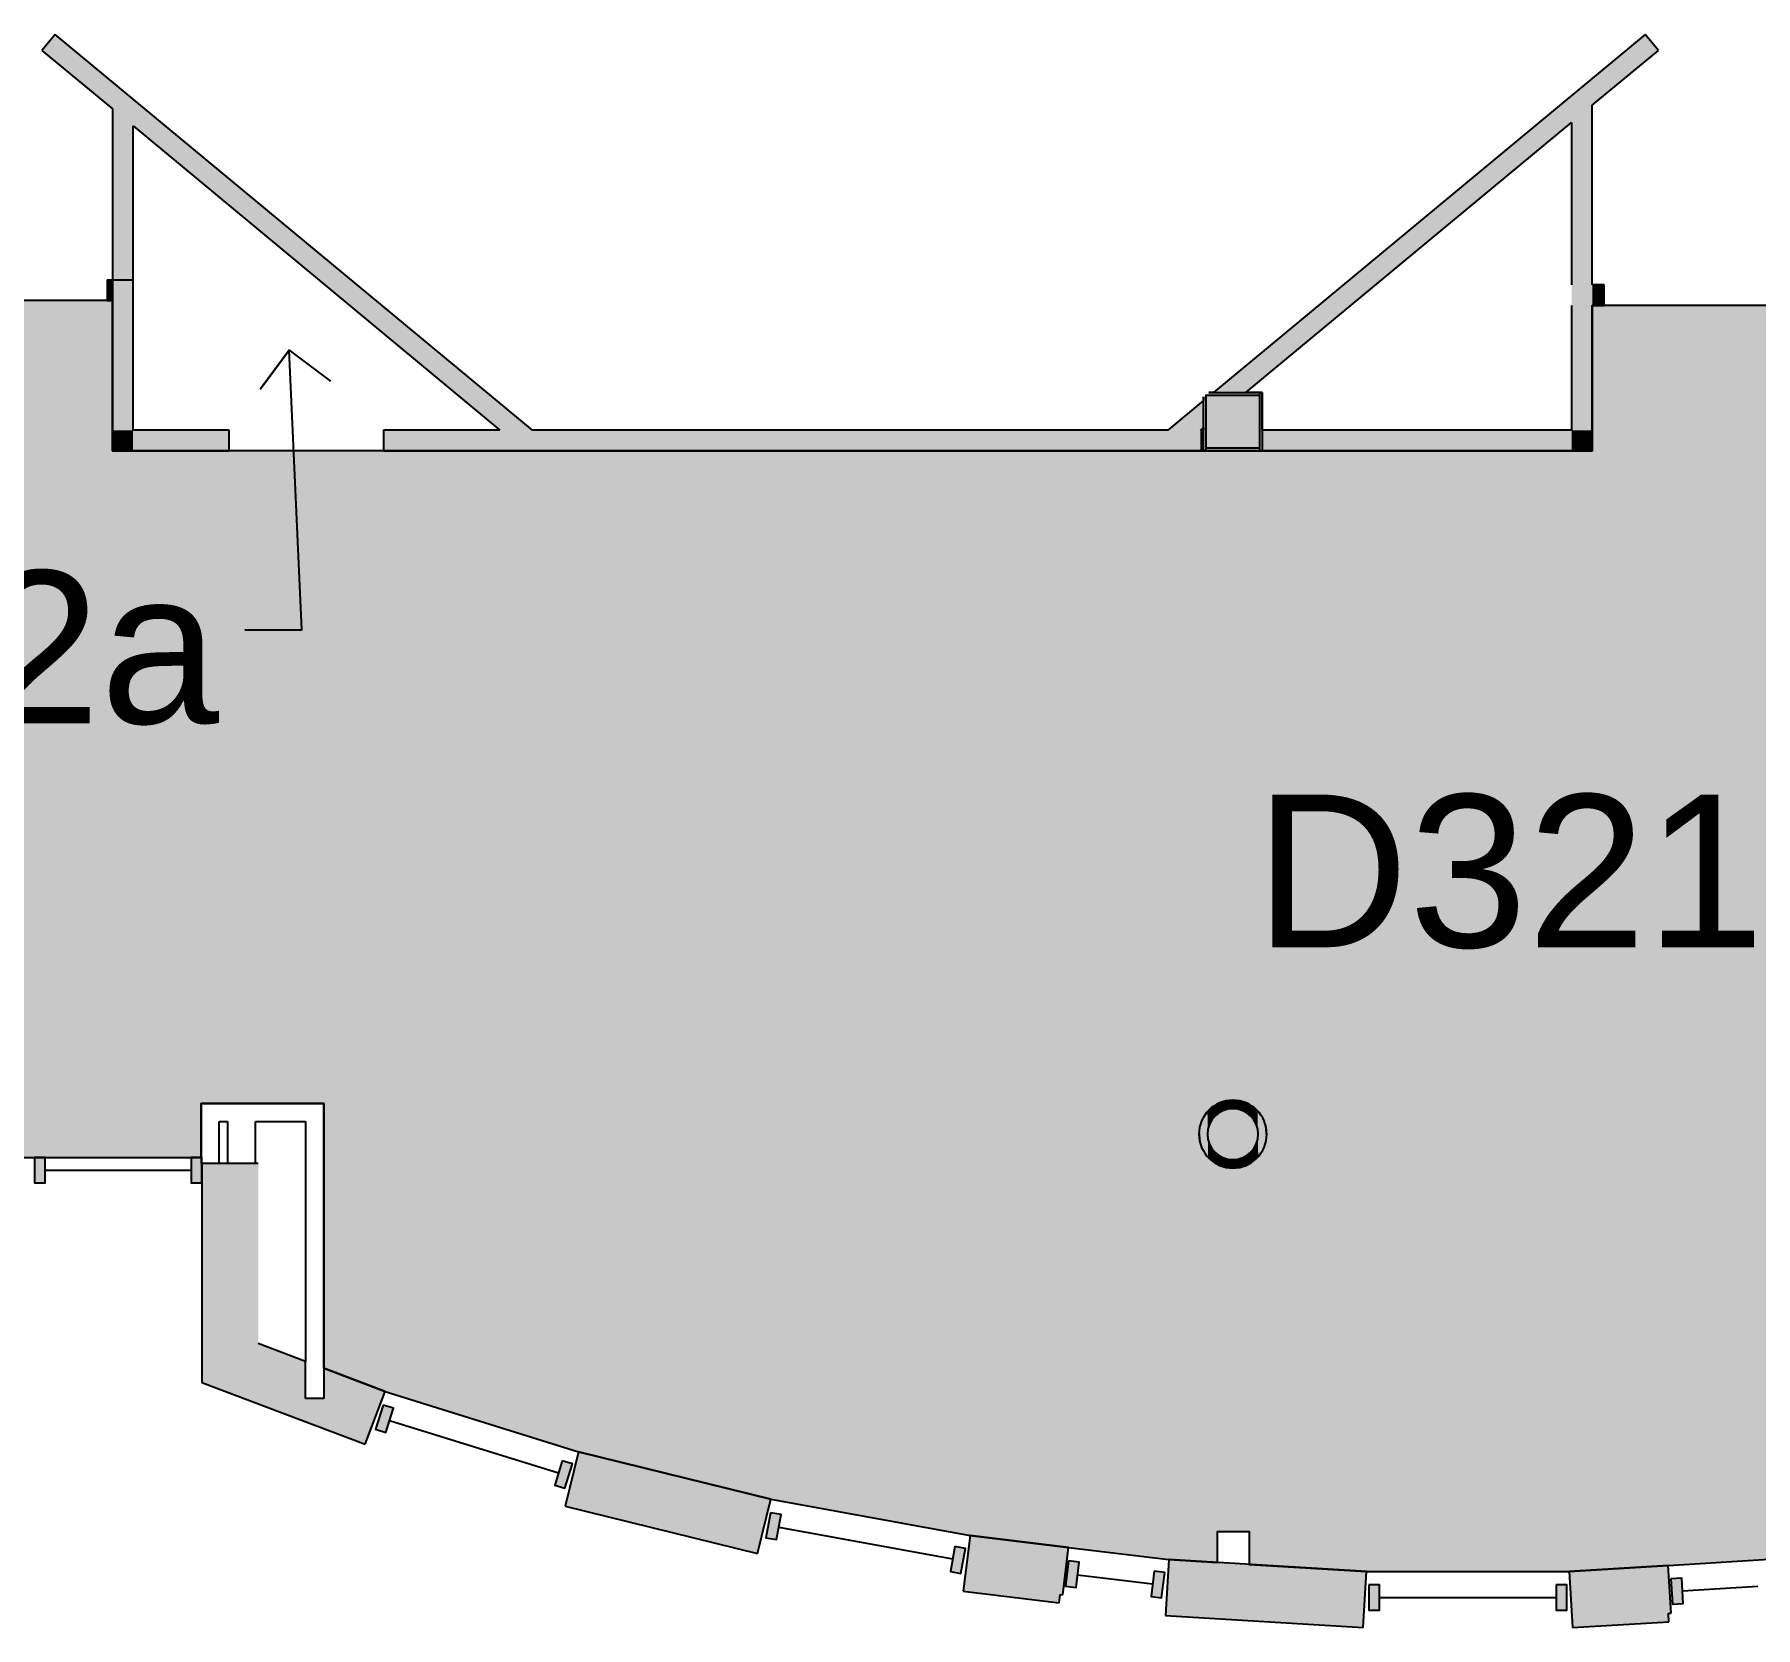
# Model space of a CAD drawing. Extents: x 2 to 4630, y -56 to 2885.
# Drawn here: x 3725.8 to 4131.6, y 572.1 to 947.8 of the extents above; entities that cross this region are included whole.
import ezdxf

# ---------------------------------------------------------------- set-up
doc = ezdxf.new("R2010")
doc.units = 0
doc.header["$LTSCALE"] = 0.004
for name, color, linetype in [('CORRIDOR_HATCH', 253, 'CONTINUOUS'), ('ROOM_NUMBER', 7, 'CONTINUOUS'), ('S-COLS', 7, 'CONTINUOUS'), ('SOLID', 7, 'CONTINUOUS'), ('TEXT', 7, 'CONTINUOUS'), ('WALL', 7, 'CONTINUOUS')]:
    doc.layers.add(name, color=color, linetype=linetype)
doc.styles.add('STYLE1', font='arial.ttf')
doc.styles.add('STYLE3', font='arial.ttf')

# ---------------------------------------------------------------- blocks, each defined once
blk = doc.blocks.new('*U262')
at = {"layer": 'SOLID'}
for points in [[(4015.26, 849.61), (4015.26, 854.5), (4088.25, 849.61)], [(4088.25, 849.61), (4015.26, 854.5), (4088.25, 854.5)], [(4088.25, 849.61), (4088.25, 854.5), (4093.13, 849.61)], [(4093.13, 849.61), (4088.25, 854.5), (4093.13, 854.5)]]:
    blk.add_solid(points, dxfattribs=at)
blk = doc.blocks.new('*U263')
at = {"layer": 'SOLID'}
for points in [[(3808.11, 849.61), (3808.11, 854.5), (3835.55, 849.61)], [(3835.55, 849.61), (3808.11, 854.5), (3835.55, 854.5)], [(3835.55, 849.61), (3835.55, 854.5), (3843.2, 849.61)], [(3843.2, 849.61), (3835.55, 854.5), (3843.2, 854.5)], [(3843.2, 849.61), (3843.2, 854.5), (3993.07, 849.61)], [(3993.07, 849.61), (3843.2, 854.5), (3993.07, 854.5)], [(3993.07, 849.61), (3993.07, 854.5), (4000.72, 849.61)], [(4000.72, 849.61), (3993.07, 854.5), (4000.72, 854.5)], [(4000.72, 849.61), (4000.72, 854.5), (4001.48, 849.61)], [(4001.48, 849.61), (4000.72, 854.5), (4001.48, 854.5)]]:
    blk.add_solid(points, dxfattribs=at)
blk = doc.blocks.new('*U264')
at = {"layer": 'SOLID'}
for points in [[(3744.14, 849.61), (3744.14, 854.5), (3749.02, 849.61)], [(3749.02, 849.61), (3744.14, 854.5), (3749.02, 854.5)], [(3749.02, 849.61), (3749.02, 854.5), (3771.66, 849.61)], [(3771.66, 849.61), (3749.02, 854.5), (3771.66, 854.5)]]:
    blk.add_solid(points, dxfattribs=at)
blk = doc.blocks.new('*U267')
at = {"layer": 'SOLID'}
for points in [[(4000.72, 854.5), (3993.07, 854.5), (4000.72, 860.84)], [(4001.48, 855.13), (4000.72, 860.84), (4001.48, 861.47)], [(4000.72, 854.5), (4000.72, 860.84), (4001.48, 855.13)]]:
    blk.add_solid(points, dxfattribs=at)
blk = doc.blocks.new('*U268')
at = {"layer": 'SOLID'}
for points in [[(4105.62, 941.49), (4093.13, 937.47), (4105.62, 947.83)], [(4105.62, 941.49), (4105.62, 947.83), (4108.73, 944.07)], [(4093.13, 931.13), (4093.13, 937.47), (4105.62, 941.49)], [(4093.13, 931.13), (4088.25, 933.42), (4093.13, 937.47)], [(4088.25, 927.08), (4011.45, 869.74), (4088.25, 933.42)], [(4088.25, 927.08), (4088.25, 933.42), (4093.13, 931.13)], [(4011.45, 863.39), (4011.45, 869.74), (4088.25, 927.08)], [(4011.45, 863.39), (4003.8, 863.39), (4011.45, 869.74)]]:
    blk.add_solid(points, dxfattribs=at)
blk = doc.blocks.new('*U269')
at = {"layer": 'SOLID'}
for points in [[(4093.13, 854.5), (4088.25, 927.08), (4093.13, 931.13)], [(4088.25, 854.5), (4088.25, 927.08), (4093.13, 854.5)]]:
    blk.add_solid(points, dxfattribs=at)
blk = doc.blocks.new('*U271')
at = {"layer": 'SOLID'}
for points in [[(4093.13, 883.87), (4093.13, 888.75), (4095.93, 883.87)], [(4095.93, 883.87), (4093.13, 888.75), (4095.93, 888.75)]]:
    blk.add_solid(points, dxfattribs=at)
blk = doc.blocks.new('*U272')
at = {"layer": 'SOLID'}
for points in [[(3730.65, 941.49), (3727.54, 944.07), (3730.65, 947.83)], [(3730.65, 941.49), (3730.65, 947.83), (3744.14, 930.31)], [(3744.14, 930.31), (3730.65, 947.83), (3744.14, 936.65)], [(3744.14, 930.31), (3744.14, 936.65), (3749.02, 926.26)], [(3749.02, 926.26), (3744.14, 936.65), (3749.02, 932.6)], [(3749.02, 926.26), (3749.02, 932.6), (3835.55, 854.5)], [(3835.55, 854.5), (3749.02, 932.6), (3835.55, 860.84)], [(3835.55, 854.5), (3835.55, 860.84), (3843.2, 854.5)]]:
    blk.add_solid(points, dxfattribs=at)
blk = doc.blocks.new('*U273')
at = {"layer": 'SOLID'}
for points in [[(3744.14, 885.05), (3744.14, 889.93), (3744.42, 885.05)], [(3744.42, 885.05), (3744.14, 889.93), (3744.42, 889.93)], [(3744.42, 854.5), (3744.42, 889.93), (3749.02, 854.5)], [(3749.02, 854.5), (3744.42, 889.93), (3749.02, 889.93)], [(3744.14, 854.5), (3744.14, 884.53), (3744.42, 854.5)], [(3744.42, 854.5), (3744.14, 884.53), (3744.42, 884.53)]]:
    blk.add_solid(points, dxfattribs=at)
blk = doc.blocks.new('*U274')
at = {"layer": 'SOLID'}
for points in [[(3744.14, 884.98), (3744.14, 885.05), (3744.36, 884.98)], [(3744.36, 884.98), (3744.14, 885.05), (3744.36, 885.05)], [(3744.36, 884.53), (3744.36, 885.05), (3744.42, 884.53)], [(3744.42, 884.53), (3744.36, 885.05), (3744.42, 885.05)], [(3744.14, 884.53), (3744.14, 884.6), (3744.36, 884.53)], [(3744.36, 884.53), (3744.14, 884.6), (3744.36, 884.6)]]:
    blk.add_solid(points, dxfattribs=at)
blk = doc.blocks.new('*U275')
at = {"layer": 'SOLID'}
for points in [[(3744.14, 884.6), (3744.14, 884.98), (3744.36, 884.6)], [(3744.36, 884.6), (3744.14, 884.98), (3744.36, 884.98)]]:
    blk.add_solid(points, dxfattribs=at)
blk = doc.blocks.new('*U276')
at = {"layer": 'SOLID'}
for points in [[(3742.96, 885.05), (3742.96, 889.93), (3744.14, 885.05)], [(3744.14, 885.05), (3742.96, 889.93), (3744.14, 889.93)]]:
    blk.add_solid(points, dxfattribs=at)
blk = doc.blocks.new('COLUMN_-_ARCHITECTURAL_-_4')
at = {"layer": 'S-COLS'}
for p, q in [((-175, -144), (-175, 175)), ((-175, 175), (175, 175)), ((-175, 159), (175, 159)), ((-159, -159), (-159, 159)), ((159, 159), (159, -159)), ((175, 175), (175, -175)), ((175, -159), (-163, -159)), ((175, -175), (-150, -175))]:
    blk.add_line(p, q, dxfattribs=at)
blk = doc.blocks.new('*U349')
at = {"layer": 'SOLID'}
for points in [[(4002.69, 849.61), (4001.48, 862.39), (4002.69, 863.39)], [(4001.48, 849.61), (4001.48, 862.39), (4002.69, 849.61)], [(4002.69, 849.61), (4002.69, 863.39), (4003.8, 849.61)], [(4003.8, 849.61), (4002.69, 863.39), (4003.8, 863.39)], [(4003.8, 849.61), (4003.8, 863.39), (4011.45, 849.61)], [(4011.45, 849.61), (4003.8, 863.39), (4011.45, 863.39)], [(4011.45, 849.61), (4011.45, 863.39), (4015.26, 849.61)], [(4015.26, 849.61), (4011.45, 863.39), (4015.26, 863.39)]]:
    blk.add_solid(points, dxfattribs=at)
blk = doc.blocks.new('*U376')
at = {"layer": 'SOLID'}
for points in [[(3744.14, 890.44), (3744.14, 930.31), (3744.42, 890.44)], [(3744.42, 890.44), (3744.14, 930.31), (3744.42, 930.07)], [(3744.42, 889.93), (3744.42, 930.07), (3749.02, 889.93)], [(3749.02, 889.93), (3744.42, 930.07), (3749.02, 926.26)]]:
    blk.add_solid(points, dxfattribs=at)
blk = doc.blocks.new('*U377')
at = {"layer": 'SOLID'}
for points in [[(3744.14, 890.38), (3744.14, 890.44), (3744.36, 890.38)], [(3744.36, 890.38), (3744.14, 890.44), (3744.36, 890.44)], [(3744.14, 889.93), (3744.14, 889.99), (3744.36, 889.93)], [(3744.36, 889.93), (3744.14, 889.99), (3744.36, 889.99)], [(3744.36, 889.93), (3744.36, 890.44), (3744.42, 889.93)], [(3744.42, 889.93), (3744.36, 890.44), (3744.42, 890.44)]]:
    blk.add_solid(points, dxfattribs=at)
blk = doc.blocks.new('*U378')
at = {"layer": 'SOLID'}
for points in [[(3744.14, 889.99), (3744.14, 890.38), (3744.36, 889.99)], [(3744.36, 889.99), (3744.14, 890.38), (3744.36, 890.38)]]:
    blk.add_solid(points, dxfattribs=at)
blk = doc.blocks.new('*U417')
at = {"layer": 'SOLID'}
for points in [[(4002.72, 690.43), (4002.49, 693.88), (4002.72, 694.16)], [(4002.83, 690.8), (4002.72, 694.16), (4002.83, 694.25)], [(4002.72, 690.43), (4002.72, 694.16), (4002.83, 690.8)], [(4003.38, 691.84), (4002.83, 694.25), (4003.38, 694.71)], [(4002.83, 690.8), (4002.83, 694.25), (4003.38, 691.84)], [(4003.93, 692.5), (4003.38, 694.71), (4003.93, 695.16)], [(4003.38, 691.84), (4003.38, 694.71), (4003.93, 692.5)], [(4004.13, 692.75), (4003.93, 695.16), (4004.13, 695.26)], [(4003.93, 692.5), (4003.93, 695.16), (4004.13, 692.75)], [(4005.04, 693.49), (4004.13, 695.26), (4005.04, 695.75)], [(4004.13, 692.75), (4004.13, 695.26), (4005.04, 693.49)], [(4005.31, 693.64), (4005.04, 695.75), (4005.31, 695.89)], [(4005.04, 693.49), (4005.04, 695.75), (4005.31, 693.64)], [(4006.08, 694.05), (4005.31, 695.89), (4006.08, 696.13)], [(4005.31, 693.64), (4005.31, 695.89), (4006.08, 694.05)], [(4006.81, 694.27), (4006.08, 696.13), (4006.81, 696.35)], [(4006.08, 694.05), (4006.08, 696.13), (4006.81, 694.27)], [(4007.2, 694.39), (4006.81, 696.35), (4007.2, 696.39)], [(4006.81, 694.27), (4006.81, 696.35), (4007.2, 694.39)], [(4008.37, 694.5), (4007.2, 696.39), (4008.37, 696.5)], [(4007.2, 694.39), (4007.2, 696.39), (4008.37, 694.5)], [(4000.53, 686.94), (4000.37, 688.5), (4000.53, 690.06)], [(4000.98, 685.44), (4000.53, 690.06), (4000.98, 691.56)], [(4000.53, 686.94), (4000.53, 690.06), (4000.98, 685.44)], [(4001.72, 684.06), (4000.98, 691.56), (4001.72, 692.95)], [(4000.98, 685.44), (4000.98, 691.56), (4001.72, 684.06)], [(4002.37, 683.26), (4001.72, 692.95), (4002.37, 693.74)], [(4001.72, 684.06), (4001.72, 692.95), (4002.37, 683.26)], [(4002.49, 689.67), (4002.37, 693.74), (4002.49, 693.88)], [(4002.37, 688.5), (4002.37, 693.74), (4002.49, 689.67)], [(4002.49, 689.67), (4002.49, 693.88), (4002.72, 690.43)], [(4002.37, 683.26), (4002.37, 688.5), (4002.49, 683.12)], [(4002.49, 683.12), (4002.37, 688.5), (4002.49, 687.33)], [(4002.49, 683.12), (4002.49, 687.33), (4002.72, 682.85)], [(4002.72, 682.85), (4002.49, 687.33), (4002.72, 686.58)], [(4002.72, 682.85), (4002.72, 686.58), (4002.83, 682.75)], [(4002.83, 682.75), (4002.72, 686.58), (4002.83, 686.21)], [(4002.83, 682.75), (4002.83, 686.21), (4003.38, 682.3)], [(4003.38, 682.3), (4002.83, 686.21), (4003.38, 685.17)], [(4003.38, 682.3), (4003.38, 685.17), (4003.93, 681.85)], [(4003.93, 681.85), (4003.38, 685.17), (4003.93, 684.51)], [(4003.93, 681.85), (4003.93, 684.51), (4004.13, 681.74)], [(4004.13, 681.74), (4003.93, 684.51), (4004.13, 684.26)], [(4004.13, 681.74), (4004.13, 684.26), (4005.04, 681.26)], [(4005.04, 681.26), (4004.13, 684.26), (4005.04, 683.51)], [(4005.04, 681.26), (4005.04, 683.51), (4005.31, 681.11)], [(4005.31, 681.11), (4005.04, 683.51), (4005.31, 683.37)], [(4005.31, 681.11), (4005.31, 683.37), (4006.08, 680.88)], [(4006.08, 680.88), (4005.31, 683.37), (4006.08, 682.96)], [(4006.08, 680.88), (4006.08, 682.96), (4006.81, 680.66)], [(4006.81, 680.66), (4006.08, 682.96), (4006.81, 682.74)], [(4006.81, 680.66), (4006.81, 682.74), (4007.2, 680.62)], [(4007.2, 680.62), (4006.81, 682.74), (4007.2, 682.62)], [(4007.2, 680.62), (4007.2, 682.62), (4008.37, 680.5)], [(4008.37, 680.5), (4007.2, 682.62), (4008.37, 682.5)]]:
    blk.add_solid(points, dxfattribs=at)
blk = doc.blocks.new('*U418')
at = {"layer": 'SOLID'}
for points in [[(4008.37, 694.5), (4008.37, 696.5), (4009.54, 694.39)], [(4009.54, 694.39), (4008.37, 696.5), (4009.54, 696.39)], [(4009.54, 694.39), (4009.54, 696.39), (4009.93, 694.27)], [(4009.93, 694.27), (4009.54, 696.39), (4009.93, 696.35)], [(4009.93, 694.27), (4009.93, 696.35), (4010.67, 694.05)], [(4010.67, 694.05), (4009.93, 696.35), (4010.67, 696.13)], [(4010.67, 694.05), (4010.67, 696.13), (4011.43, 693.64)], [(4011.43, 693.64), (4010.67, 696.13), (4011.43, 695.89)], [(4011.43, 693.64), (4011.43, 695.89), (4011.71, 693.49)], [(4011.71, 693.49), (4011.43, 695.89), (4011.71, 695.75)], [(4011.71, 693.49), (4011.71, 695.75), (4012.61, 692.75)], [(4012.61, 692.75), (4011.71, 695.75), (4012.61, 695.26)], [(4012.61, 692.75), (4012.61, 695.26), (4012.82, 692.5)], [(4012.82, 692.5), (4012.61, 695.26), (4012.82, 695.16)], [(4012.82, 692.5), (4012.82, 695.16), (4013.36, 691.84)], [(4013.36, 691.84), (4012.82, 695.16), (4013.36, 694.71)], [(4013.36, 691.84), (4013.36, 694.71), (4013.92, 690.8)], [(4013.92, 690.8), (4013.36, 694.71), (4013.92, 694.25)], [(4013.92, 690.8), (4013.92, 694.25), (4014.03, 690.43)], [(4014.03, 690.43), (4013.92, 694.25), (4014.03, 694.16)], [(4014.03, 690.43), (4014.03, 694.16), (4014.26, 689.67)], [(4014.26, 689.67), (4014.03, 694.16), (4014.26, 693.88)], [(4014.26, 689.67), (4014.26, 693.88), (4014.37, 688.5)], [(4014.37, 688.5), (4014.26, 693.88), (4014.37, 693.74)], [(4014.37, 683.26), (4014.37, 693.74), (4015.02, 684.06)], [(4015.02, 684.06), (4014.37, 693.74), (4015.02, 692.95)], [(4015.02, 684.06), (4015.02, 692.95), (4015.76, 685.44)], [(4015.76, 685.44), (4015.02, 692.95), (4015.76, 691.56)], [(4015.76, 685.44), (4015.76, 691.56), (4016.22, 686.94)], [(4016.22, 686.94), (4015.76, 691.56), (4016.22, 690.06)], [(4016.22, 686.94), (4016.22, 690.06), (4016.37, 688.5)], [(4013.92, 682.75), (4013.36, 685.17), (4013.92, 686.21)], [(4014.03, 682.85), (4013.92, 686.21), (4014.03, 686.58)], [(4013.92, 682.75), (4013.92, 686.21), (4014.03, 682.85)], [(4014.26, 683.12), (4014.03, 686.58), (4014.26, 687.33)], [(4014.03, 682.85), (4014.03, 686.58), (4014.26, 683.12)], [(4014.37, 683.26), (4014.26, 687.33), (4014.37, 688.5)], [(4014.26, 683.12), (4014.26, 687.33), (4014.37, 683.26)], [(4009.54, 680.62), (4008.37, 682.5), (4009.54, 682.62)], [(4008.37, 680.5), (4008.37, 682.5), (4009.54, 680.62)], [(4009.93, 680.66), (4009.54, 682.62), (4009.93, 682.74)], [(4009.54, 680.62), (4009.54, 682.62), (4009.93, 680.66)], [(4010.67, 680.88), (4009.93, 682.74), (4010.67, 682.96)], [(4009.93, 680.66), (4009.93, 682.74), (4010.67, 680.88)], [(4011.43, 681.11), (4010.67, 682.96), (4011.43, 683.37)], [(4010.67, 680.88), (4010.67, 682.96), (4011.43, 681.11)], [(4011.71, 681.26), (4011.43, 683.37), (4011.71, 683.51)], [(4011.43, 681.11), (4011.43, 683.37), (4011.71, 681.26)], [(4012.61, 681.74), (4011.71, 683.51), (4012.61, 684.26)], [(4011.71, 681.26), (4011.71, 683.51), (4012.61, 681.74)], [(4012.82, 681.85), (4012.61, 684.26), (4012.82, 684.51)], [(4012.61, 681.74), (4012.61, 684.26), (4012.82, 681.85)], [(4013.36, 682.3), (4012.82, 684.51), (4013.36, 685.17)], [(4012.82, 681.85), (4012.82, 684.51), (4013.36, 682.3)], [(4013.36, 682.3), (4013.36, 685.17), (4013.92, 682.75)]]:
    blk.add_solid(points, dxfattribs=at)
blk = doc.blocks.new('*U421')
at = {"layer": 'SOLID'}
for points in [[(3765.28, 629.97), (3765.28, 681.54), (3769.3, 628.45)], [(3769.3, 628.45), (3765.28, 681.54), (3769.3, 681.54)], [(3769.3, 628.45), (3769.3, 681.54), (3771.3, 627.69)], [(3771.3, 627.69), (3769.3, 681.54), (3771.3, 681.54)], [(3771.3, 627.69), (3771.3, 681.54), (3777.91, 625.19)], [(3777.91, 625.19), (3771.3, 681.54), (3777.91, 681.54)], [(3777.91, 625.19), (3777.91, 681.54), (3778.54, 624.95)], [(3778.54, 624.95), (3777.91, 681.54), (3778.54, 681.54)]]:
    blk.add_solid(points, dxfattribs=at)
blk = doc.blocks.new('*U422')
at = {"layer": 'SOLID'}
for points in [[(4088.47, 572.14), (4087.67, 585.38), (4088.47, 585.42)], [(4111.02, 573.5), (4088.47, 585.42), (4111.02, 586.79)], [(4088.47, 572.14), (4088.47, 585.42), (4111.02, 573.5)], [(4111.02, 573.5), (4111.02, 586.79), (4111.07, 573.5)], [(4111.07, 573.5), (4111.02, 586.79), (4111.07, 585.9)], [(4111.07, 575.52), (4111.07, 585.9), (4111.19, 575.52)], [(4111.19, 575.52), (4111.07, 585.9), (4111.19, 583.9)], [(4111.19, 575.52), (4111.19, 583.9), (4111.7, 575.55)], [(4111.07, 573.5), (4111.07, 575.52), (4111.19, 573.51)]]:
    blk.add_solid(points, dxfattribs=at)
blk = doc.blocks.new('*U423')
at = {"layer": 'SOLID'}
for points in [[(3993.28, 574.91), (3992.48, 574.96), (3993.28, 588.19)], [(3993.28, 574.91), (3993.28, 588.19), (4039.12, 572.14)], [(4039.12, 572.14), (3993.28, 588.19), (4039.12, 585.42)], [(4039.12, 572.14), (4039.12, 585.42), (4039.92, 585.38)]]:
    blk.add_solid(points, dxfattribs=at)
blk = doc.blocks.new('*U425')
at = {"layer": 'SOLID'}
for points in [[(3946.4, 580.5), (3944.8, 580.7), (3946.4, 593.86)], [(3946.4, 580.5), (3946.4, 593.86), (3967.39, 577.96)], [(3967.39, 577.96), (3946.4, 593.86), (3967.39, 591.32)], [(3967.39, 577.96), (3967.39, 591.32), (3967.63, 579.95)], [(3967.63, 579.95), (3967.39, 591.32), (3967.63, 591.29)], [(3967.63, 579.95), (3967.63, 591.29), (3968.25, 579.88)], [(3968.25, 579.88), (3967.63, 591.29), (3968.25, 591.21)], [(3968.25, 579.88), (3968.25, 591.21), (3969.6, 591.05)]]:
    blk.add_solid(points, dxfattribs=at)
blk = doc.blocks.new('*U430')
at = {"layer": 'SOLID'}
for points in [[(3854.06, 599.96), (3850.9, 600.74), (3854.06, 613.61)], [(3854.06, 599.96), (3854.06, 613.61), (3896.27, 589.57)], [(3896.27, 589.57), (3854.06, 613.61), (3896.27, 603.23)], [(3896.27, 589.57), (3896.27, 603.23), (3899.44, 602.45)]]:
    blk.add_solid(points, dxfattribs=at)
blk = doc.blocks.new('*U431')
at = {"layer": 'SOLID'}
for points in [[(3778.54, 624.95), (3778.54, 639.13), (3789.73, 620.71)], [(3789.73, 620.71), (3778.54, 639.13), (3789.73, 634.89)], [(3793.98, 619.1), (3793.98, 633.28), (3803.79, 615.39)], [(3803.79, 615.39), (3793.98, 633.28), (3803.79, 629.57)], [(3803.79, 615.39), (3803.79, 629.57), (3808.48, 627.79)], [(3789.73, 620.71), (3789.73, 626.19), (3793.98, 619.1)], [(3793.98, 619.1), (3789.73, 626.19), (3793.98, 626.19)]]:
    blk.add_solid(points, dxfattribs=at)
blk = doc.blocks.new('*U479')
at = {"layer": 'SOLID'}
for points in [[(3725.77, 677), (3725.77, 682.99), (3725.77, 682.99)], [(3725.77, 677), (3725.77, 682.99), (3728.29, 677)], [(3728.29, 677), (3725.77, 682.99), (3728.29, 682.99)]]:
    blk.add_solid(points, dxfattribs=at)
blk = doc.blocks.new('*U480')
at = {"layer": 'SOLID'}
for points in [[(3762.76, 677), (3762.76, 682.99), (3762.76, 682.99)], [(3762.76, 677), (3762.76, 682.99), (3765.28, 677)], [(3765.28, 677), (3762.76, 682.99), (3765.28, 682.99)]]:
    blk.add_solid(points, dxfattribs=at)
blk = doc.blocks.new('*U493')
at = {"layer": 'SOLID'}
for points in [[(3850.23, 605.21), (3848.45, 605.76), (3850.23, 611.47)], [(3850.23, 605.21), (3850.23, 611.47), (3850.86, 605.01)], [(3850.86, 605.01), (3850.23, 611.47), (3850.86, 611.28)], [(3850.86, 605.01), (3850.86, 611.28), (3852.63, 610.72)]]:
    blk.add_solid(points, dxfattribs=at)
blk = doc.blocks.new('*U494')
at = {"layer": 'SOLID'}
for points in [[(3808.01, 618.34), (3806.23, 618.89), (3808.01, 624.6)], [(3808.01, 618.34), (3808.01, 624.6), (3808.64, 618.14)], [(3808.64, 618.14), (3808.01, 624.6), (3808.64, 624.41)], [(3808.64, 618.14), (3808.64, 624.41), (3810.42, 623.86)]]:
    blk.add_solid(points, dxfattribs=at)
blk = doc.blocks.new('*U495')
at = {"layer": 'SOLID'}
for points in [[(3942.84, 585.19), (3941.77, 585.39), (3942.84, 591.27)], [(3942.84, 585.19), (3942.84, 591.27), (3944.24, 584.93)], [(3944.24, 584.93), (3942.84, 591.27), (3944.24, 591.02)], [(3944.24, 584.93), (3944.24, 591.02), (3945.32, 590.82)]]:
    blk.add_solid(points, dxfattribs=at)
blk = doc.blocks.new('*U496')
at = {"layer": 'SOLID'}
for points in [[(3899.35, 593.15), (3898.27, 593.34), (3899.35, 599.23)], [(3899.35, 593.15), (3899.35, 599.23), (3900.75, 592.89)], [(3900.75, 592.89), (3899.35, 599.23), (3900.75, 598.97)], [(3900.75, 592.89), (3900.75, 598.97), (3901.83, 598.78)]]:
    blk.add_solid(points, dxfattribs=at)
blk = doc.blocks.new('*U497')
at = {"layer": 'SOLID'}
for points in [[(4112.05, 577.68), (4111.69, 583.65), (4112.05, 583.67)], [(4114.21, 577.81), (4112.05, 583.67), (4114.21, 583.8)], [(4112.05, 577.68), (4112.05, 583.67), (4114.21, 577.81)], [(4114.21, 577.81), (4114.21, 583.8), (4114.57, 577.83)]]:
    blk.add_solid(points, dxfattribs=at)
blk = doc.blocks.new('*U499')
at = {"layer": 'SOLID'}
for points in [[(3969.61, 581.83), (3968.89, 581.91), (3969.61, 587.85)], [(3969.61, 581.83), (3969.61, 587.85), (3971.39, 581.61)], [(3971.39, 581.61), (3969.61, 587.85), (3971.39, 587.64)], [(3971.39, 581.61), (3971.39, 587.64), (3972.11, 587.55)]]:
    blk.add_solid(points, dxfattribs=at)
blk = doc.blocks.new('*U500')
at = {"layer": 'SOLID'}
for points in [[(3989.8, 579.38), (3989.08, 579.47), (3989.8, 585.41)], [(3989.8, 579.38), (3989.8, 585.41), (3991.58, 579.16)], [(3991.58, 579.16), (3989.8, 585.41), (3991.58, 585.19)], [(3991.58, 579.16), (3991.58, 585.19), (3992.3, 585.1)]]:
    blk.add_solid(points, dxfattribs=at)
blk = doc.blocks.new('*U501')
at = {"layer": 'SOLID'}
for points in [[(4040.43, 576.21), (4040.43, 582.19), (4040.43, 582.19)], [(4040.43, 576.21), (4040.43, 582.19), (4042.95, 576.21)], [(4042.95, 576.21), (4040.43, 582.19), (4042.95, 582.19)]]:
    blk.add_solid(points, dxfattribs=at)
blk = doc.blocks.new('*U502')
at = {"layer": 'SOLID'}
for points in [[(4084.64, 576.21), (4084.64, 582.19), (4084.64, 582.19)], [(4084.64, 576.21), (4084.64, 582.19), (4087.16, 576.21)], [(4087.16, 576.21), (4084.64, 582.19), (4087.16, 582.19)]]:
    blk.add_solid(points, dxfattribs=at)
blk = doc.blocks.new('*U547')
at = {"layer": 'CORRIDOR_HATCH'}
for points in [[(3692.06, 682.99), (3692.06, 885.05), (3744.14, 682.99)], [(3744.14, 682.99), (3692.06, 885.05), (3744.14, 885.05)], [(4093.13, 585.71), (4093.13, 883.87), (4111.02, 586.79)], [(4111.02, 586.79), (4093.13, 883.87), (4111.02, 883.87)], [(4111.02, 586.79), (4111.02, 883.87), (4111.11, 586.79)], [(4111.11, 586.79), (4111.02, 883.87), (4111.11, 883.87)], [(4111.11, 586.79), (4111.11, 883.87), (4134.81, 588.24)], [(4134.81, 588.24), (4111.11, 883.87), (4134.81, 883.87)], [(3744.14, 682.99), (3744.14, 849.61), (3765.05, 682.99)], [(3765.05, 682.99), (3744.14, 849.61), (3765.05, 849.61)], [(3765.05, 695.76), (3765.05, 849.61), (3769.93, 695.76)], [(3769.93, 695.76), (3765.05, 849.61), (3769.93, 849.61)], [(3769.93, 695.76), (3769.93, 849.61), (3793.98, 695.76)], [(3793.98, 695.76), (3769.93, 849.61), (3793.98, 849.61)], [(3793.98, 633.28), (3793.98, 849.61), (3808.48, 627.79)], [(3808.48, 627.79), (3793.98, 849.61), (3808.48, 849.61)], [(3808.48, 627.79), (3808.48, 849.61), (3854.06, 613.61)], [(3854.06, 613.61), (3808.48, 849.61), (3854.06, 849.61)], [(3854.06, 613.61), (3854.06, 849.61), (3872.29, 609.13)], [(3872.29, 609.13), (3854.06, 849.61), (3872.29, 849.61)], [(3872.29, 609.13), (3872.29, 849.61), (3899.44, 602.45)], [(3899.44, 602.45), (3872.29, 849.61), (3899.44, 849.61)], [(3899.44, 602.45), (3899.44, 849.61), (3946.4, 593.86)], [(3946.4, 593.86), (3899.44, 849.61), (3946.4, 849.61)], [(3946.4, 593.86), (3946.4, 849.61), (3969.6, 591.05)], [(3969.6, 591.05), (3946.4, 849.61), (3969.6, 849.61)], [(3969.6, 591.05), (3969.6, 849.61), (3993.28, 588.19)], [(3993.28, 588.19), (3969.6, 849.61), (3993.28, 849.61)], [(3993.28, 588.19), (3993.28, 849.61), (4004.79, 587.5)], [(4004.79, 587.5), (3993.28, 849.61), (4004.79, 849.61)], [(4004.79, 594.78), (4004.79, 849.61), (4004.98, 594.78)], [(4004.98, 594.78), (4004.79, 849.61), (4004.98, 849.61)], [(4004.98, 594.78), (4004.98, 849.61), (4011.83, 594.78)], [(4011.83, 594.78), (4004.98, 849.61), (4011.83, 849.61)], [(4011.83, 594.78), (4011.83, 849.61), (4012.21, 594.78)], [(4012.21, 594.78), (4011.83, 849.61), (4012.21, 849.61)], [(4012.21, 587.05), (4012.21, 849.61), (4039.92, 585.38)], [(4039.92, 585.38), (4012.21, 849.61), (4039.92, 849.61)], [(4039.92, 585.38), (4039.92, 849.61), (4087.67, 585.38)], [(4087.67, 585.38), (4039.92, 849.61), (4087.67, 849.61)], [(4087.67, 585.38), (4087.67, 849.61), (4093.13, 585.71)], [(4093.13, 585.71), (4087.67, 849.61), (4093.13, 849.61)]]:
    blk.add_solid(points, dxfattribs=at)

msp = doc.modelspace()

# ---------------------------------------------------------------- linework, layer by layer
at = {"layer": 'CORRIDOR_HATCH'}
for points in [[(4154.14, 883.87), (4093.13, 883.87), (4093.13, 849.61), (3744.14, 849.61), (3744.14, 885.05), (3682.78, 885.05)], [(3692.06, 682.99), (3765.05, 682.99), (3765.05, 695.76), (3793.98, 695.76), (3793.98, 633.28), (3808.48, 627.79), (3854.06, 613.61), (3899.44, 602.45), (3946.4, 593.86), (3969.6, 591.05), (3993.28, 588.19), (4004.79, 587.5), (4004.79, 594.78), (4012.21, 594.78), (4012.21, 587.05), (4039.92, 585.38), (4087.67, 585.38), (4111.02, 586.79), (4134.81, 588.24)]]:
    msp.add_lwpolyline(points, dxfattribs=at)
at = {"layer": 'ROOM_NUMBER'}
msp.add_lwpolyline([(3775.4, 807.46), (3788.82, 807.46), (3785.85, 873.39), (3779.07, 864.22), (3785.85, 873.39), (3795.6, 866.05)], dxfattribs=at)
at = {"layer": 'WALL'}
for p, q in [((3730.65, 947.83), (3727.54, 944.07)), ((3843.2, 854.5), (3730.65, 947.83)), ((4105.62, 947.83), (4003.8, 863.39)), ((4108.73, 944.07), (4105.62, 947.83)), ((3727.54, 944.07), (3744.14, 930.31)), ((4093.13, 931.13), (4108.73, 944.07)), ((3744.14, 930.31), (3744.14, 889.93)), ((4093.13, 888.75), (4093.13, 931.13)), ((3749.02, 926.26), (3835.55, 854.5)), ((3749.02, 854.5), (3749.02, 926.26)), ((4011.45, 863.39), (4088.25, 927.08)), ((4088.25, 927.08), (4088.25, 888.75)), ((3742.96, 889.93), (3742.96, 885.05)), ((3742.96, 889.93), (3749.02, 889.93)), ((3742.96, 885.05), (3744.14, 885.05)), ((3744.14, 885.05), (3744.14, 849.61)), ((4095.93, 888.75), (4093.13, 888.75)), ((4095.93, 883.87), (4095.93, 888.75)), ((4088.25, 883.87), (4088.25, 854.5)), ((4093.13, 849.61), (4093.13, 883.87)), ((4093.13, 883.87), (4095.93, 883.87)), ((4001.48, 861.47), (3993.07, 854.5)), ((4001.48, 862.39), (4001.48, 861.47)), ((4003.8, 863.39), (4002.69, 863.39)), ((4015.26, 863.39), (4011.45, 863.39)), ((4015.26, 854.5), (4015.26, 863.39)), ((3771.66, 854.5), (3749.02, 854.5)), ((3771.66, 849.61), (3771.66, 854.5)), ((3835.55, 854.5), (3808.11, 854.5)), ((3808.11, 854.5), (3808.11, 849.61)), ((3993.07, 854.5), (3843.2, 854.5)), ((4000.72, 854.5), (4001.48, 855.13)), ((4001.48, 854.5), (4000.72, 854.5)), ((4001.48, 855.13), (4001.48, 854.5)), ((4088.25, 854.5), (4015.26, 854.5)), ((3744.14, 849.61), (3771.66, 849.61)), ((3808.11, 849.61), (4001.48, 849.61)), ((4001.48, 849.61), (4015.26, 849.61)), ((4015.26, 849.61), (4093.13, 849.61)), ((3793.98, 695.76), (3765.05, 695.76)), ((3765.05, 695.76), (3765.05, 681.54)), ((3793.98, 633.28), (3793.98, 695.76)), ((3769.3, 691.5), (3771.3, 691.5)), ((3769.3, 681.54), (3769.3, 691.5)), ((3771.3, 691.5), (3771.3, 681.54)), ((3777.91, 691.5), (3789.73, 691.5)), ((3777.91, 681.54), (3777.91, 691.5)), ((3789.73, 691.5), (3789.73, 634.89)), ((3728.29, 680), (3762.76, 680)), ((3765.05, 681.54), (3765.28, 681.54)), ((3769.3, 681.54), (3765.28, 681.54)), ((3765.28, 681.54), (3765.28, 629.97)), ((3771.3, 681.54), (3769.3, 681.54)), ((3777.91, 681.54), (3771.3, 681.54)), ((3778.54, 681.54), (3777.91, 681.54)), ((3789.73, 634.89), (3778.54, 639.13)), ((3789.73, 626.19), (3789.73, 634.89)), ((3808.48, 627.79), (3793.98, 633.28)), ((3793.98, 633.28), (3793.98, 626.19)), ((3765.28, 629.97), (3803.79, 615.39)), ((3793.98, 626.19), (3789.73, 626.19)), ((3803.79, 615.39), (3808.48, 627.79)), ((3809.53, 621), (3849.34, 608.62)), ((3854.06, 613.61), (3850.9, 600.74)), ((3899.44, 602.45), (3854.06, 613.61)), ((3850.9, 600.74), (3896.27, 589.57)), ((3896.27, 589.57), (3899.44, 602.45)), ((3901.29, 595.83), (3942.3, 588.33)), ((3946.4, 593.86), (3944.8, 580.7)), ((3969.6, 591.05), (3946.4, 593.86)), ((4004.79, 587.5), (4004.79, 594.78)), ((4004.79, 594.78), (4012.21, 594.78)), ((4012.21, 594.78), (4012.21, 587.05)), ((3968.25, 579.88), (3969.6, 591.05)), ((3971.75, 584.58), (3989.44, 582.44)), ((3993.28, 588.19), (3992.48, 574.96)), ((4039.92, 585.38), (3993.28, 588.19)), ((4039.12, 572.14), (4039.92, 585.38)), ((4111.02, 586.79), (4087.67, 585.38)), ((4087.67, 585.38), (4088.47, 572.14)), ((4111.7, 575.55), (4111.02, 586.79)), ((3944.8, 580.7), (3967.39, 577.96)), ((4114.39, 580.82), (4132.17, 581.89)), ((3967.39, 577.96), (3967.63, 579.95)), ((3967.63, 579.95), (3968.25, 579.88)), ((4042.95, 579.2), (4084.64, 579.2)), ((3992.48, 574.96), (4039.12, 572.14)), ((4088.47, 572.14), (4111.19, 573.51)), ((4111.07, 575.52), (4111.7, 575.55)), ((4111.19, 573.51), (4111.07, 575.52))]:
    msp.add_line(p, q, dxfattribs=at)
for points in [[(3725.77, 682.99), (3725.77, 677), (3728.29, 677), (3728.29, 682.99)], [(3762.76, 682.99), (3762.76, 677), (3765.28, 677), (3765.28, 682.99)], [(3808.01, 624.6), (3806.23, 618.89), (3808.64, 618.14), (3810.42, 623.86)], [(3850.23, 611.47), (3848.45, 605.76), (3850.86, 605.01), (3852.63, 610.72)], [(3899.35, 599.23), (3898.27, 593.34), (3900.75, 592.89), (3901.83, 598.78)], [(3942.84, 591.27), (3941.77, 585.39), (3944.24, 584.93), (3945.32, 590.82)], [(3969.61, 587.85), (3968.89, 581.91), (3971.39, 581.61), (3972.11, 587.55)], [(3989.8, 585.41), (3989.08, 579.47), (3991.58, 579.16), (3992.3, 585.1)], [(4040.43, 582.19), (4040.43, 576.21), (4042.95, 576.21), (4042.95, 582.19)], [(4084.64, 582.19), (4084.64, 576.21), (4087.16, 576.21), (4087.16, 582.19)], [(4111.69, 583.65), (4112.05, 577.68), (4114.57, 577.83), (4114.21, 583.8)]]:
    msp.add_lwpolyline(points, close=True, dxfattribs=at)
for radius, start, end in [(8, 90, 270), (6, 90, 270), (8, 270, 90), (6, 270, 90)]:
    msp.add_arc((4008.37, 688.5), radius, start, end, dxfattribs=at)

# ---------------------------------------------------------------- block references
at = {"layer": 'CORRIDOR_HATCH'}
msp.add_blockref('*U547', (0, 0), dxfattribs=at)
at = {"layer": 'SOLID'}
for name in ['*U272', '*U268', '*U376', '*U269', '*U276', '*U377', '*U378', '*U273', '*U274', '*U275', '*U271', '*U267', '*U349', '*U264', '*U263', '*U262', '*U417', '*U418', '*U479', '*U480', '*U421', '*U431', '*U494', '*U430', '*U493', '*U496', '*U425', '*U495', '*U499', '*U500', '*U423', '*U422', '*U501', '*U502', '*U497']:
    msp.add_blockref(name, (0, 0), dxfattribs=at)
at = {"layer": 'WALL', "xscale": 0.0393700787399212, "yscale": 0.0393700787399212, "zscale": 0.0393700787399212, "rotation": 270}
msp.add_blockref('COLUMN_-_ARCHITECTURAL_-_4', (4008.37, 856.5), dxfattribs=at)

# ---------------------------------------------------------------- texts
at = {"layer": 'TEXT', "linetype": 'CONTINUOUS'}
for s, style, p in [('D322a', 'STYLE3', (3621.11, 785.35)), ('D321', 'STYLE1', (4013.53, 732.57))]:
    msp.add_text(s, height=36, dxfattribs=dict(at, style=style)).set_placement(p)

doc.saveas('drawing.dxf')
